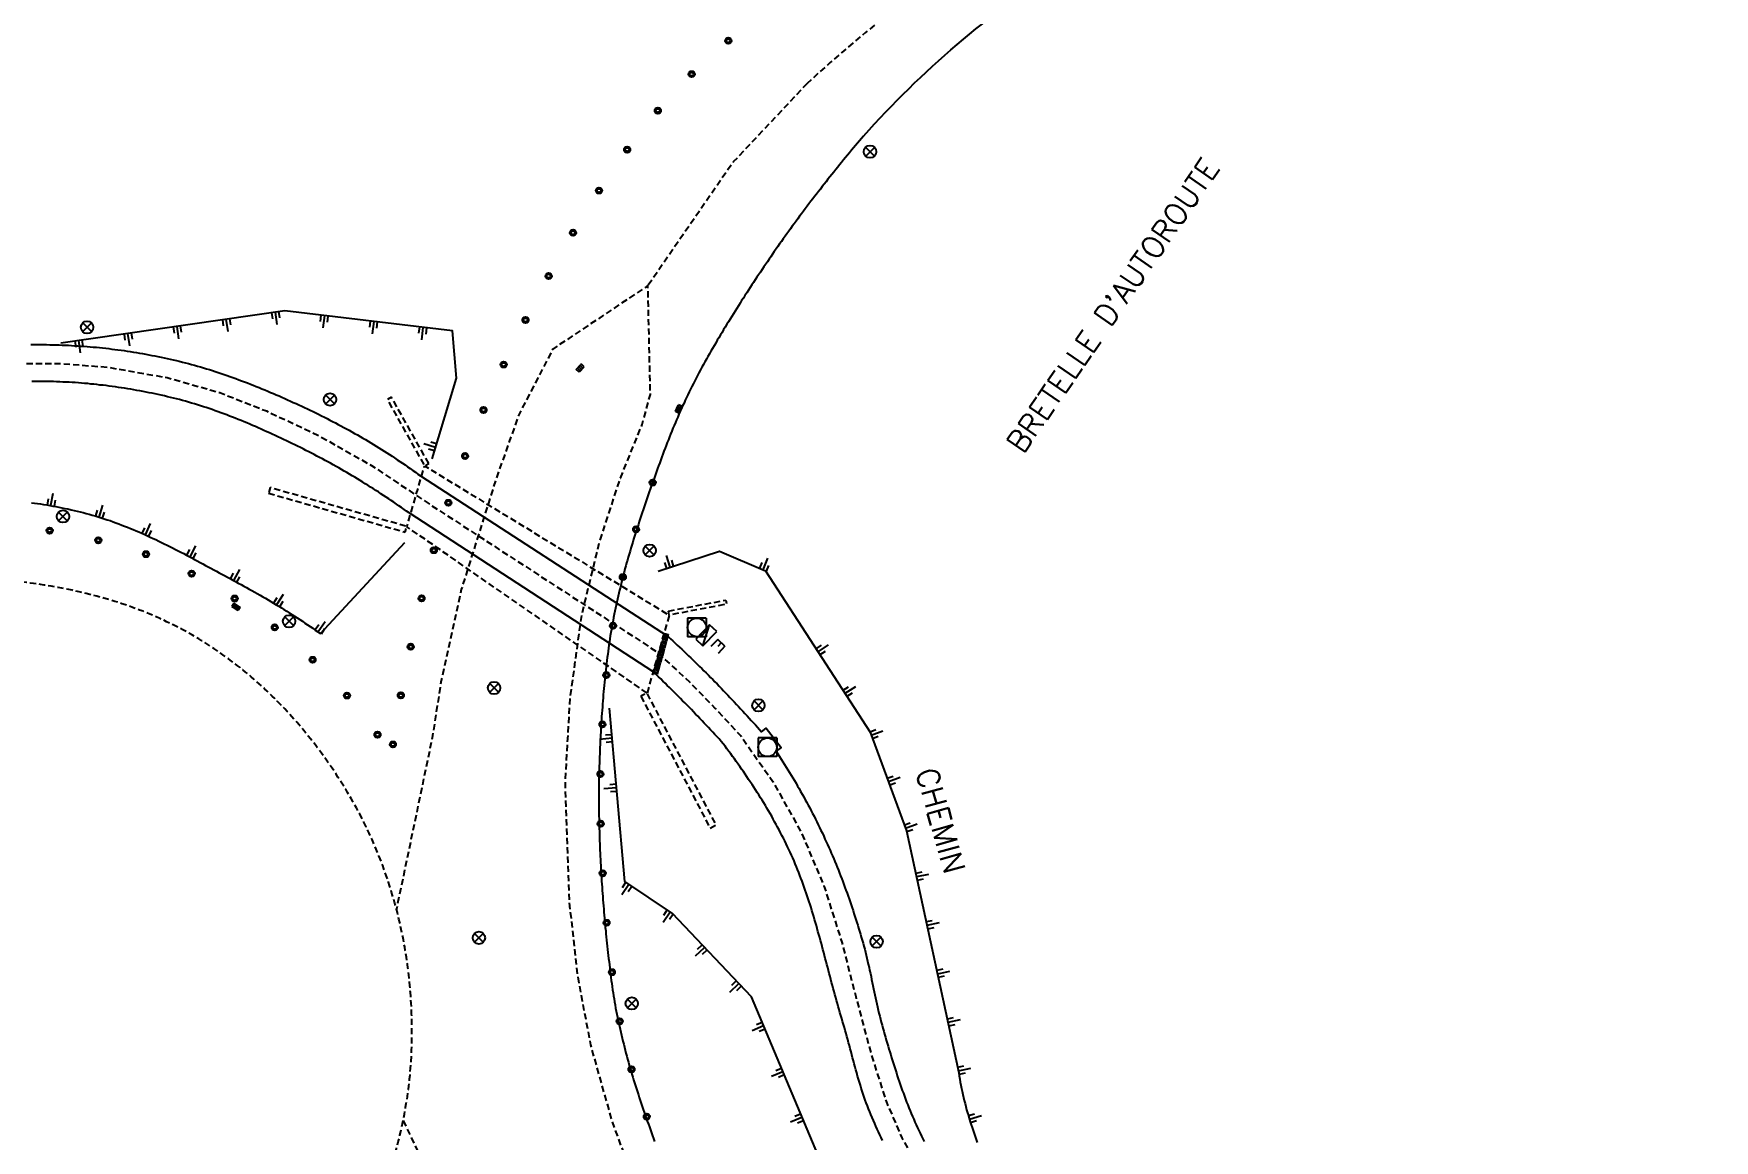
# Model space of a CAD drawing. Header units: millimetres. Extents: x 132999 to 134001, y 131000 to 132000.
# Drawn here: x 133118.4 to 133253.7, y 131651.8 to 131741 of the extents above; entities that cross this region are included whole.
import ezdxf
from ezdxf.enums import TextEntityAlignment as Align

# ---------------------------------------------------------------- set-up
doc = ezdxf.new("R2010")
doc.units = ezdxf.units.MM
doc.linetypes.add('DASHED', pattern=[0.75, 0.5, -0.25])
doc.layers.get('0').update_dxf_attribs({"linetype": 'CONTINUOUS'})
for name, color, linetype in [('W0001', 6, 'DASHED'), ('W0008', 7, 'CONTINUOUS'), ('W0112', 1, 'DASHED'), ('W0122', 7, 'DASHED'), ('W0211', 2, 'CONTINUOUS'), ('W0322', 7, 'CONTINUOUS'), ('W0400', 7, 'CONTINUOUS'), ('W0420', 7, 'CONTINUOUS'), ('W0430', 7, 'CONTINUOUS'), ('W0469', 7, 'CONTINUOUS'), ('W0989', 7, 'CONTINUOUS')]:
    doc.layers.add(name, color=color, linetype=linetype)
doc.styles.get("Standard").update_dxf_attribs({"font": 'romans.shx', "width": 0.85})

# ---------------------------------------------------------------- blocks, each defined once
blk = doc.blocks.new('T420')
for p, q in [((0.75, 0.75), (-0.75, 0.75)), ((-0.75, 0.75), (-0.75, -0.75)), ((0.75, 0.75), (0.75, -0.75)), ((0.75, -0.75), (-0.75, -0.75))]:
    blk.add_line(p, q)
blk.add_ellipse((0, 0), major_axis=(-0.53, 0.53), ratio=1, start_param=3.926991, end_param=10.210176)
blk = doc.blocks.new('t430')
at = {"flags": 128}
for points in [[(-0.4, 2.1), (0.4, 2.1)], [(-0.4, 2.1), (-0.4, 1.3)], [(-0.4, 1.7), (0, 1.7)], [(0.8, 0.8), (-0.8, 0.8)], [(-0.8, 0.8), (-0.8, 0)], [(0.8, 0.8), (-0.8, 0)], [(-0.8, 0), (0.8, 0)], [(-0.4, 1.3), (0.4, 1.3)], [(0.8, 0), (0.8, 0.8)]]:
    blk.add_lwpolyline(points, dxfattribs=at)
blk = doc.blocks.new('T400')
for p, q in [((-0.15, 0.3), (0.15, 0.3)), ((-0.15, -0.25), (-0.15, 0.3)), ((-0.15, 0.15), (0.15, 0.15)), ((-0.15, 0), (0.15, 0)), ((0.15, 0.3), (0.15, -0.25)), ((-0.15, -0.15), (0.15, -0.15)), ((-0.15, -0.25), (-0.15, -0.3)), ((-0.15, -0.3), (0.15, -0.3)), ((0.15, -0.3), (0.15, -0.25))]:
    blk.add_line(p, q)
blk = doc.blocks.new('t322o')
at = {"color": 0, "linetype": 'Continuous'}
for radius in [0.25, 0.15]:
    blk.add_circle((0, 0), radius, dxfattribs=at)
blk = doc.blocks.new('t211o')
at = {"color": 0, "linetype": 'Continuous'}
for p, q in [((-0.29, 0.5), (-0.29, 0)), ((0, 1), (0, 0)), ((0.29, 0.5), (0.29, 0))]:
    blk.add_line(p, q, dxfattribs=at)
blk = doc.blocks.new('T469')
at = {"color": 0, "linetype": 'Continuous', "flags": 128}
for points in [[(-0.35, 0.35), (0.35, -0.35)], [(-0.35, -0.35), (0.35, 0.35)]]:
    blk.add_lwpolyline(points, dxfattribs=at)
at = {"color": 0, "linetype": 'Continuous'}
blk.add_circle((0, 0), 0.5, dxfattribs=at)

msp = doc.modelspace()

# ---------------------------------------------------------------- linework, layer by layer
at = {"layer": 'W0001', "flags": 128}
msp.add_lwpolyline([(133197.67, 131750), (133196.44, 131749.22, 0.042556), (133180.68, 131737, 0.05166)], format="xyb", dxfattribs=at)
for points in [[(133180.68, 131737), (133174.73, 131730.67), (133167.85, 131720.71)], [(133046.07, 131721.2), (133055.28, 131714.81), (133066.12, 131707.31), (133068.83, 131705.91), (133071.81, 131705.03), (133075, 131704.51), (133078.64, 131704.48), (133082.3, 131704.91), (133085.78, 131705.7), (133089.53, 131706.92), (133097.61, 131709.69), (133103.26, 131711.65), (133106.79, 131712.75), (133111.83, 131713.82), (133116.99, 131714.44), (133120.59, 131714.43), (133124.32, 131714.14), (133129.12, 131713.3), (133133.36, 131712.09), (133137.12, 131710.61), (133141.27, 131708.66), (133145.6, 131706.21), (133150.22, 131703.13), (133168.49, 131691.26), (133171.2, 131688.78), (133173.28, 131686.64), (133175.33, 131684.42), (133177.91, 131680.75), (133180.2, 131676.66), (133182.03, 131672.35), (133183.46, 131667.82), (133184.59, 131663.42), (133185.8, 131658.9), (133187.03, 131654.99), (133188.31, 131652.04), (133190.15, 131648.68), (133192.86, 131644.89), (133196.31, 131641.15), (133200.65, 131637.47), (133211.58, 131629.78), (133219.71, 131623.93), (133223.9, 131621.3), (133229.15, 131618.43), (133242.11, 131612.02), (133301.74, 131582.68), (133306.37, 131580.09), (133309.41, 131578.1), (133313.74, 131574.71), (133317.42, 131571.09), (133320.77, 131567.07), (133322.81, 131564.21), (133330.77, 131552.97), (133332.32, 131550.89), (133334.77, 131548.11), (133336.64, 131546.27), (133339.14, 131544.17), (133342.07, 131542.08), (133345.68, 131539.99), (133378.1, 131524.54), (133414.59, 131507.12), (133456.74, 131487.01), (133497.13, 131467.78), (133501.3, 131465.84), (133505.64, 131464.42), (133510.22, 131463.45), (133514.7, 131463.1), (133518.14, 131463.15), (133521.43, 131463.42), (133525.57, 131464.06), (133529.23, 131465.01), (133533.79, 131466.63), (133543.92, 131470.1), (133552.73, 131473.12), (133560.77, 131475.87)], [(133148.14, 131653.43), (133153.16, 131642.93), (133155.49, 131639.01), (133159.43, 131635.15), (133163.3, 131632.09), (133168.92, 131628.18), (133178.91, 131622.77), (133174.15, 131633.94), (133172.21, 131637.52), (133169.22, 131642.79), (133167.15, 131647.49), (133164.98, 131653.37), (133163.25, 131659.54), (133162.2, 131665.12), (133161.53, 131671.09), (133161.2, 131680.68), (133161.59, 131687.48), (133162.54, 131694.24), (133163.96, 131700.07), (133165.63, 131705.2), (133167.39, 131709.51), (133168.05, 131711.94), (133167.85, 131720.71), (133160.19, 131715.59), (133157.45, 131710.3), (133155.61, 131705.11), (133152.82, 131696.22), (133151.2, 131688.9), (133150.48, 131684.28), (133147.6, 131670.48)]]:
    msp.add_lwpolyline(points, dxfattribs=at)
msp.add_lwpolyline([(133089.61, 131689.07), (133089.35, 131688.9), (133089.1, 131688.72), (133088.84, 131688.54), (133088.59, 131688.35), (133088.35, 131688.17), (133088.1, 131687.98), (133087.86, 131687.79), (133087.62, 131687.59), (133087.38, 131687.4), (133087.15, 131687.2), (133086.92, 131687), (133086.69, 131686.8), (133086.46, 131686.59), (133086.24, 131686.38), (133086.02, 131686.17), (133085.8, 131685.96), (133085.58, 131685.75), (133085.37, 131685.53), (133085.16, 131685.31), (133084.95, 131685.09), (133084.75, 131684.87), (133084.55, 131684.64), (133084.35, 131684.41), (133084.15, 131684.18), (133083.96, 131683.95), (133083.77, 131683.71), (133083.58, 131683.48), (133083.39, 131683.24), (133083.21, 131683), (133083.03, 131682.75), (133082.86, 131682.51), (133082.68, 131682.26), (133082.51, 131682.01), (133082.35, 131681.76), (133082.18, 131681.5), (133082.02, 131681.25), (133081.86, 131680.99), (133081.71, 131680.73), (133081.56, 131680.46), (133081.41, 131680.2), (133081.26, 131679.93), (133081.12, 131679.67), (133080.98, 131679.4), (133080.84, 131679.12), (133080.71, 131678.85), (133080.58, 131678.57), (133080.45, 131678.3), (133080.32, 131678.02), (133080.2, 131677.74), (133080.08, 131677.45), (133079.97, 131677.17), (133079.85, 131676.88), (133079.74, 131676.6), (133079.64, 131676.31), (133079.53, 131676.01), (133079.43, 131675.72), (133079.34, 131675.43), (133079.24, 131675.13), (133079.15, 131674.83), (133079.06, 131674.54), (133078.98, 131674.26), (133078.91, 131673.99), (133078.83, 131673.72), (133078.76, 131673.44), (133078.68, 131673.17), (133078.61, 131672.9), (133078.54, 131672.62), (133078.47, 131672.35), (133078.4, 131672.08), (133078.33, 131671.8), (133078.27, 131671.53), (133078.2, 131671.26), (133078.14, 131670.98), (133078.08, 131670.71), (133078.02, 131670.43), (133077.96, 131670.16), (133077.9, 131669.88), (133077.84, 131669.61), (133077.79, 131669.33), (133077.74, 131669.06), (133077.68, 131668.78), (133077.63, 131668.51), (133077.59, 131668.23), (133077.54, 131667.95), (133077.49, 131667.68), (133077.45, 131667.4), (133077.41, 131667.12), (133077.36, 131666.85), (133077.32, 131666.57), (133077.29, 131666.29), (133077.25, 131666.02), (133077.22, 131665.74), (133077.18, 131665.46), (133077.15, 131665.18), (133077.12, 131664.91), (133077.09, 131664.63), (133077.07, 131664.35), (133077.04, 131664.07), (133077.02, 131663.79), (133077, 131663.51), (133076.98, 131663.24), (133076.96, 131662.96), (133076.95, 131662.68), (133076.93, 131662.4), (133076.92, 131662.12), (133076.91, 131661.84), (133076.9, 131661.56), (133076.9, 131661.28), (133076.89, 131661), (133076.89, 131660.72), (133076.89, 131660.44), (133076.89, 131660.16), (133076.9, 131659.88), (133076.9, 131659.6), (133076.91, 131659.32), (133076.92, 131659.04), (133076.93, 131658.76), (133076.95, 131658.48), (133076.97, 131658.19), (133076.98, 131657.91), (133077, 131657.63), (133077.03, 131657.35), (133077.05, 131657.07), (133077.08, 131656.79), (133077.11, 131656.51), (133077.14, 131656.23), (133077.17, 131655.95), (133077.21, 131655.66), (133077.25, 131655.38), (133077.29, 131655.1), (133077.33, 131654.82), (133077.38, 131654.54), (133077.42, 131654.26), (133077.47, 131653.98), (133077.53, 131653.7), (133077.58, 131653.42), (133077.64, 131653.13), (133077.7, 131652.85), (133077.76, 131652.57), (133077.82, 131652.29), (133077.89, 131652.01), (133077.96, 131651.73), (133078.03, 131651.45), (133078.11, 131651.17), (133078.18, 131650.89), (133078.26, 131650.61), (133078.34, 131650.33), (133078.43, 131650.05), (133078.51, 131649.77), (133078.6, 131649.49), (133078.7, 131649.21), (133078.79, 131648.94), (133078.89, 131648.66), (133078.99, 131648.38), (133079.09, 131648.1), (133079.19, 131647.82), (133079.3, 131647.55), (133079.41, 131647.27), (133079.52, 131646.99), (133079.64, 131646.72), (133079.76, 131646.44), (133079.88, 131646.16), (133080, 131645.89), (133080.13, 131645.61), (133080.26, 131645.34), (133080.39, 131645.06), (133080.52, 131644.79), (133080.66, 131644.52), (133080.8, 131644.24), (133080.94, 131643.97), (133081.09, 131643.7), (133081.23, 131643.42), (133081.38, 131643.15), (133081.54, 131642.88), (133081.69, 131642.61), (133081.85, 131642.34), (133082.01, 131642.08), (133082.17, 131641.81), (133082.34, 131641.55), (133082.5, 131641.29), (133082.67, 131641.03), (133082.84, 131640.78), (133083.01, 131640.53), (133083.18, 131640.28), (133083.36, 131640.03), (133083.53, 131639.79), (133083.71, 131639.54), (133083.89, 131639.3), (133084.08, 131639.06), (133084.26, 131638.83), (133084.44, 131638.59), (133084.63, 131638.36), (133084.82, 131638.13), (133085.01, 131637.91), (133085.2, 131637.68), (133085.4, 131637.46), (133085.59, 131637.24), (133085.79, 131637.02), (133085.99, 131636.81), (133086.19, 131636.59), (133086.39, 131636.38), (133086.59, 131636.17), (133086.8, 131635.97), (133087, 131635.76), (133087.21, 131635.56), (133087.42, 131635.36), (133087.63, 131635.16), (133087.84, 131634.96), (133088.05, 131634.77), (133088.27, 131634.58), (133088.49, 131634.39), (133088.7, 131634.2), (133088.92, 131634.02), (133089.14, 131633.84), (133089.36, 131633.65), (133089.58, 131633.48), (133089.81, 131633.3), (133090.03, 131633.12), (133090.26, 131632.95), (133090.49, 131632.78), (133090.71, 131632.61), (133090.94, 131632.45), (133091.17, 131632.28), (133091.4, 131632.12), (133091.64, 131631.96), (133091.87, 131631.8), (133092.11, 131631.64), (133092.34, 131631.49), (133092.58, 131631.34), (133092.82, 131631.19), (133093.06, 131631.04), (133093.29, 131630.89), (133093.54, 131630.74), (133093.78, 131630.6), (133094.02, 131630.46), (133094.26, 131630.32), (133094.51, 131630.18), (133094.75, 131630.05), (133095, 131629.91), (133095.25, 131629.78), (133095.49, 131629.65), (133095.74, 131629.52), (133095.99, 131629.39), (133096.24, 131629.26), (133096.49, 131629.14), (133096.74, 131629.02), (133097, 131628.9), (133097.25, 131628.78), (133097.5, 131628.66), (133097.76, 131628.54), (133098.01, 131628.43), (133098.27, 131628.32), (133098.52, 131628.2), (133098.78, 131628.09), (133099.04, 131627.98), (133099.3, 131627.88), (133099.56, 131627.77), (133099.82, 131627.67), (133100.08, 131627.56), (133100.34, 131627.46), (133100.6, 131627.36), (133100.86, 131627.26), (133101.12, 131627.17), (133101.39, 131627.07), (133101.65, 131626.97), (133101.92, 131626.88), (133102.18, 131626.79), (133102.45, 131626.7), (133102.71, 131626.61), (133102.98, 131626.52), (133103.24, 131626.43), (133103.51, 131626.35), (133103.78, 131626.26), (133104.05, 131626.18), (133104.32, 131626.09), (133104.58, 131626.01), (133104.85, 131625.93), (133105.12, 131625.85), (133105.4, 131625.77), (133105.69, 131625.69), (133105.99, 131625.61), (133106.29, 131625.53), (133106.58, 131625.46), (133106.88, 131625.39), (133107.18, 131625.32), (133107.47, 131625.26), (133107.77, 131625.2), (133108.07, 131625.14), (133108.36, 131625.09), (133108.66, 131625.04), (133108.96, 131624.99), (133109.25, 131624.95), (133109.55, 131624.91), (133109.84, 131624.87), (133110.14, 131624.84), (133110.44, 131624.81), (133110.73, 131624.78), (133111.03, 131624.76), (133111.32, 131624.74), (133111.62, 131624.72), (133111.91, 131624.71), (133112.2, 131624.7), (133112.5, 131624.69), (133112.79, 131624.68), (133113.08, 131624.68), (133113.38, 131624.68), (133113.67, 131624.69), (133113.96, 131624.7), (133114.25, 131624.71), (133114.54, 131624.72), (133114.83, 131624.74), (133115.12, 131624.76), (133115.41, 131624.78), (133115.7, 131624.8), (133115.99, 131624.83), (133116.28, 131624.86), (133116.57, 131624.9), (133116.85, 131624.93), (133117.14, 131624.97), (133117.43, 131625.01), (133117.71, 131625.06), (133118, 131625.11), (133118.28, 131625.16), (133118.57, 131625.21), (133118.85, 131625.26), (133119.13, 131625.32), (133119.42, 131625.38), (133119.7, 131625.44), (133119.98, 131625.51), (133120.26, 131625.58), (133120.54, 131625.65), (133120.82, 131625.72), (133121.1, 131625.79), (133121.38, 131625.87), (133121.66, 131625.95), (133121.93, 131626.03), (133122.21, 131626.11), (133122.49, 131626.2), (133122.76, 131626.29), (133123.04, 131626.38), (133123.31, 131626.47), (133123.59, 131626.57), (133123.86, 131626.66), (133124.13, 131626.76), (133124.4, 131626.86), (133124.67, 131626.97), (133124.94, 131627.07), (133125.21, 131627.18), (133125.47, 131627.28), (133125.74, 131627.39), (133126, 131627.5), (133126.26, 131627.61), (133126.52, 131627.73), (133126.78, 131627.84), (133127.04, 131627.96), (133127.3, 131628.08), (133127.56, 131628.2), (133127.82, 131628.32), (133128.07, 131628.44), (133128.33, 131628.57), (133128.58, 131628.69), (133128.83, 131628.82), (133129.08, 131628.95), (133129.33, 131629.08), (133129.58, 131629.21), (133129.83, 131629.35), (133130.07, 131629.49), (133130.32, 131629.62), (133130.56, 131629.76), (133130.81, 131629.9), (133131.05, 131630.05), (133131.29, 131630.19), (133131.53, 131630.34), (133131.77, 131630.49), (133132, 131630.64), (133132.24, 131630.79), (133132.48, 131630.94), (133132.71, 131631.1), (133132.94, 131631.25), (133133.17, 131631.41), (133133.4, 131631.57), (133133.63, 131631.73), (133133.86, 131631.9), (133134.09, 131632.06), (133134.31, 131632.23), (133134.54, 131632.4), (133134.76, 131632.57), (133134.98, 131632.74), (133135.2, 131632.91), (133135.42, 131633.09), (133135.64, 131633.26), (133135.85, 131633.44), (133136.07, 131633.62), (133136.28, 131633.81), (133136.5, 131633.99), (133136.71, 131634.17), (133136.92, 131634.36), (133137.13, 131634.55), (133137.33, 131634.74), (133137.54, 131634.93), (133137.74, 131635.13), (133137.95, 131635.32), (133138.15, 131635.52), (133138.35, 131635.72), (133138.55, 131635.92), (133138.75, 131636.12), (133138.95, 131636.32), (133139.14, 131636.53), (133139.33, 131636.74), (133139.53, 131636.95), (133139.72, 131637.16), (133139.91, 131637.37), (133140.1, 131637.58), (133140.28, 131637.8), (133140.47, 131638.02), (133140.65, 131638.23), (133140.84, 131638.46), (133141.02, 131638.68), (133141.2, 131638.9), (133141.38, 131639.13), (133141.55, 131639.35), (133141.73, 131639.58), (133141.9, 131639.81), (133142.08, 131640.04), (133142.25, 131640.28), (133142.42, 131640.51), (133142.58, 131640.75), (133142.75, 131640.99), (133142.92, 131641.23), (133143.08, 131641.47), (133143.25, 131641.72), (133143.41, 131641.97), (133143.57, 131642.22), (133143.73, 131642.46), (133143.88, 131642.71), (133144.03, 131642.97), (133144.18, 131643.22), (133144.33, 131643.47), (133144.48, 131643.72), (133144.62, 131643.98), (133144.76, 131644.23), (133144.9, 131644.49), (133145.04, 131644.75), (133145.17, 131645.01), (133145.3, 131645.26), (133145.43, 131645.52), (133145.56, 131645.78), (133145.68, 131646.05), (133145.8, 131646.31), (133145.92, 131646.57), (133146.04, 131646.83), (133146.16, 131647.1), (133146.27, 131647.36), (133146.38, 131647.63), (133146.48, 131647.9), (133146.59, 131648.17), (133146.69, 131648.43), (133146.79, 131648.7), (133146.89, 131648.97), (133146.99, 131649.24), (133147.08, 131649.51), (133147.17, 131649.79), (133147.26, 131650.06), (133147.34, 131650.33), (133147.43, 131650.61), (133147.51, 131650.88), (133147.59, 131651.16), (133147.66, 131651.43), (133147.74, 131651.71), (133147.81, 131651.99), (133147.88, 131652.27), (133147.95, 131652.55), (133148.01, 131652.82), (133148.07, 131653.1), (133148.13, 131653.39), (133148.19, 131653.67), (133148.24, 131653.95), (133148.29, 131654.23), (133148.34, 131654.51), (133148.39, 131654.8), (133148.44, 131655.08), (133148.48, 131655.37), (133148.52, 131655.65), (133148.56, 131655.94), (133148.59, 131656.22), (133148.63, 131656.51), (133148.66, 131656.8), (133148.69, 131657.08), (133148.71, 131657.37), (133148.74, 131657.66), (133148.76, 131657.95), (133148.78, 131658.24), (133148.8, 131658.53), (133148.81, 131658.82), (133148.82, 131659.11), (133148.83, 131659.4), (133148.84, 131659.69), (133148.85, 131659.99), (133148.85, 131660.28), (133148.85, 131660.57), (133148.85, 131660.87), (133148.85, 131661.16), (133148.84, 131661.45), (133148.83, 131661.74), (133148.82, 131662.03), (133148.81, 131662.32), (133148.8, 131662.61), (133148.78, 131662.89), (133148.76, 131663.18), (133148.75, 131663.47), (133148.72, 131663.76), (133148.7, 131664.04), (133148.67, 131664.33), (133148.65, 131664.61), (133148.62, 131664.9), (133148.59, 131665.18), (133148.55, 131665.46), (133148.52, 131665.75), (133148.48, 131666.03), (133148.44, 131666.31), (133148.4, 131666.59), (133148.35, 131666.87), (133148.31, 131667.15), (133148.26, 131667.43), (133148.21, 131667.71), (133148.16, 131667.99), (133148.1, 131668.27), (133148.05, 131668.55), (133147.99, 131668.83), (133147.93, 131669.1), (133147.87, 131669.38), (133147.8, 131669.65), (133147.74, 131669.93), (133147.67, 131670.2), (133147.6, 131670.48), (133147.53, 131670.75), (133147.45, 131671.02), (133147.37, 131671.29), (133147.29, 131671.57), (133147.21, 131671.84), (133147.13, 131672.11), (133147.04, 131672.38), (133146.96, 131672.64), (133146.87, 131672.91), (133146.78, 131673.18), (133146.68, 131673.45), (133146.59, 131673.71), (133146.49, 131673.98), (133146.39, 131674.24), (133146.29, 131674.51), (133146.18, 131674.77), (133146.08, 131675.03), (133145.97, 131675.29), (133145.86, 131675.56), (133145.74, 131675.82), (133145.63, 131676.08), (133145.51, 131676.34), (133145.39, 131676.59), (133145.27, 131676.85), (133145.15, 131677.11), (133145.02, 131677.36), (133144.9, 131677.62), (133144.77, 131677.87), (133144.64, 131678.13), (133144.5, 131678.38), (133144.37, 131678.63), (133144.23, 131678.88), (133144.09, 131679.13), (133143.95, 131679.38), (133143.8, 131679.63), (133143.66, 131679.88), (133143.51, 131680.13), (133143.36, 131680.37), (133143.2, 131680.62), (133143.05, 131680.86), (133142.89, 131681.11), (133142.73, 131681.35), (133142.57, 131681.59), (133142.41, 131681.83), (133142.24, 131682.07), (133142.08, 131682.31), (133141.91, 131682.55), (133141.74, 131682.79), (133141.56, 131683.03), (133141.39, 131683.26), (133141.21, 131683.49), (133141.04, 131683.73), (133140.86, 131683.96), (133140.68, 131684.18), (133140.5, 131684.41), (133140.31, 131684.64), (133140.13, 131684.86), (133139.94, 131685.08), (133139.76, 131685.31), (133139.57, 131685.53), (133139.38, 131685.74), (133139.18, 131685.96), (133138.99, 131686.17), (133138.8, 131686.39), (133138.6, 131686.6), (133138.4, 131686.81), (133138.2, 131687.02), (133138, 131687.22), (133137.79, 131687.43), (133137.59, 131687.63), (133137.38, 131687.83), (133137.18, 131688.03), (133136.97, 131688.23), (133136.75, 131688.43), (133136.54, 131688.62), (133136.33, 131688.81), (133136.11, 131689), (133135.89, 131689.19), (133135.67, 131689.38), (133135.45, 131689.56), (133135.23, 131689.74), (133135, 131689.93), (133134.77, 131690.1), (133134.55, 131690.28), (133134.32, 131690.46), (133134.08, 131690.63), (133133.85, 131690.8), (133133.62, 131690.97), (133133.38, 131691.13), (133133.14, 131691.3), (133132.9, 131691.46), (133132.66, 131691.62), (133132.41, 131691.78), (133132.17, 131691.94), (133131.92, 131692.09), (133131.67, 131692.24), (133131.42, 131692.39), (133131.17, 131692.54), (133130.92, 131692.68), (133130.66, 131692.83), (133130.4, 131692.97), (133130.15, 131693.1), (133129.88, 131693.24), (133129.62, 131693.37), (133129.36, 131693.5), (133129.09, 131693.63), (133128.83, 131693.76), (133128.56, 131693.88), (133128.29, 131694), (133128.01, 131694.12), (133127.74, 131694.24), (133127.46, 131694.35), (133127.19, 131694.47), (133126.91, 131694.57), (133126.63, 131694.68), (133126.35, 131694.78), (133126.06, 131694.89), (133125.78, 131694.99), (133125.49, 131695.08), (133125.2, 131695.18), (133124.91, 131695.27), (133124.62, 131695.36), (133124.33, 131695.44), (133124.03, 131695.53), (133123.75, 131695.6), (133123.47, 131695.68), (133123.18, 131695.75), (133122.9, 131695.83), (133122.62, 131695.9), (133122.33, 131695.96), (133122.05, 131696.03), (133121.77, 131696.09), (133121.49, 131696.16), (133121.2, 131696.22), (133120.92, 131696.27), (133120.64, 131696.33), (133120.35, 131696.38), (133120.07, 131696.44), (133119.79, 131696.49), (133119.5, 131696.53), (133119.22, 131696.58), (133118.94, 131696.62), (133118.66, 131696.67), (133118.37, 131696.71), (133118.09, 131696.74), (133117.81, 131696.78), (133117.52, 131696.81), (133117.24, 131696.85), (133116.96, 131696.88), (133116.68, 131696.9), (133116.39, 131696.93), (133116.11, 131696.95), (133115.83, 131696.98), (133115.55, 131697), (133115.26, 131697.01), (133114.98, 131697.03), (133114.7, 131697.04), (133114.42, 131697.05), (133114.14, 131697.06), (133113.85, 131697.07), (133113.57, 131697.08), (133113.29, 131697.08), (133113.01, 131697.08), (133112.73, 131697.08), (133112.45, 131697.08), (133112.16, 131697.07), (133111.88, 131697.07), (133111.6, 131697.06), (133111.32, 131697.05), (133111.04, 131697.04), (133110.76, 131697.02), (133110.48, 131697), (133110.2, 131696.98), (133109.92, 131696.96), (133109.64, 131696.94), (133109.36, 131696.92), (133109.08, 131696.89), (133108.8, 131696.86), (133108.52, 131696.83), (133108.24, 131696.79), (133107.96, 131696.76), (133107.68, 131696.72), (133107.4, 131696.68), (133107.13, 131696.64), (133106.85, 131696.6), (133106.57, 131696.55), (133106.29, 131696.5), (133106.01, 131696.46), (133105.74, 131696.4), (133105.46, 131696.35), (133105.18, 131696.29), (133104.91, 131696.24), (133104.63, 131696.18), (133104.35, 131696.12), (133104.08, 131696.05), (133103.8, 131695.99), (133103.53, 131695.92), (133103.25, 131695.85), (133102.98, 131695.78), (133102.7, 131695.7), (133102.43, 131695.63), (133102.15, 131695.55), (133101.88, 131695.47), (133101.61, 131695.39), (133101.33, 131695.3), (133101.06, 131695.22), (133100.79, 131695.13), (133100.52, 131695.04), (133100.24, 131694.95), (133099.97, 131694.85), (133099.7, 131694.76), (133099.43, 131694.66), (133099.16, 131694.56), (133098.89, 131694.46), (133098.62, 131694.36), (133098.35, 131694.25), (133098.08, 131694.14), (133097.81, 131694.03), (133097.54, 131693.92), (133097.27, 131693.81), (133097.01, 131693.69), (133096.74, 131693.58), (133096.47, 131693.46), (133095.92, 131693.21), (133089.87, 131689.25)], close=True, dxfattribs=at)
at = {"layer": 'W0008', "flags": 128}
msp.add_lwpolyline([(133185.22, 131732.76, -0.069101), (133201.23, 131746.39), (133206.51, 131750)], format="xyb", dxfattribs=at)
for points in [[(133185.22, 131732.76), (133185.06, 131732.57), (133184.89, 131732.38), (133184.73, 131732.19), (133184.57, 131731.99), (133184.41, 131731.8), (133184.25, 131731.61), (133184.09, 131731.42), (133183.93, 131731.22), (133183.77, 131731.03), (133183.61, 131730.84), (133183.45, 131730.64), (133183.29, 131730.45), (133183.14, 131730.25), (133182.98, 131730.06), (133182.82, 131729.86), (133182.67, 131729.67), (133182.51, 131729.47), (133182.35, 131729.28), (133182.2, 131729.08), (133182.04, 131728.88), (133181.89, 131728.69), (133181.74, 131728.49), (133181.58, 131728.29), (133181.43, 131728.09), (133181.28, 131727.9), (133181.13, 131727.7), (133180.97, 131727.5), (133180.82, 131727.3), (133180.67, 131727.1), (133180.52, 131726.9), (133180.37, 131726.7), (133180.22, 131726.5), (133180.07, 131726.3), (133179.92, 131726.1), (133179.78, 131725.9), (133179.63, 131725.69), (133179.48, 131725.49), (133179.34, 131725.29), (133179.19, 131725.09), (133179.04, 131724.88), (133178.9, 131724.68), (133178.75, 131724.48), (133178.61, 131724.27), (133178.46, 131724.07), (133178.32, 131723.86), (133178.18, 131723.66), (133178.03, 131723.45), (133177.89, 131723.25), (133177.75, 131723.04), (133177.61, 131722.84), (133177.47, 131722.63), (133177.33, 131722.42), (133177.19, 131722.22), (133177.05, 131722.01), (133176.91, 131721.8), (133176.77, 131721.59), (133176.63, 131721.39), (133176.49, 131721.18), (133176.36, 131720.97), (133176.22, 131720.76), (133176.08, 131720.55), (133175.95, 131720.34), (133175.81, 131720.13), (133175.67, 131719.92), (133175.54, 131719.71), (133175.4, 131719.5), (133175.27, 131719.29), (133175.14, 131719.08), (133175, 131718.86), (133174.87, 131718.65), (133174.74, 131718.44), (133174.61, 131718.23), (133174.48, 131718.01), (133174.34, 131717.8), (133174.21, 131717.59), (133174.08, 131717.37), (133173.95, 131717.16), (133173.83, 131716.94), (133173.7, 131716.73), (133173.57, 131716.51), (133173.44, 131716.3), (133173.31, 131716.08), (133173.19, 131715.86), (133173.06, 131715.65), (133172.93, 131715.43), (133172.81, 131715.21), (133172.68, 131715), (133172.56, 131714.78), (133172.44, 131714.56), (133172.32, 131714.35), (133172.2, 131714.13), (133172.08, 131713.91), (133171.96, 131713.69), (133171.85, 131713.47), (133171.73, 131713.25), (133171.62, 131713.03), (133171.51, 131712.81), (133171.4, 131712.59), (133171.29, 131712.37), (133171.18, 131712.15), (133171.07, 131711.92), (133170.97, 131711.7), (133170.86, 131711.48), (133170.76, 131711.25), (133170.65, 131711.03), (133170.55, 131710.8), (133170.45, 131710.58), (133170.35, 131710.35), (133170.25, 131710.12), (133170.16, 131709.9), (133170.06, 131709.67), (133169.96, 131709.44), (133169.87, 131709.21), (133169.77, 131708.98), (133169.68, 131708.75), (133169.59, 131708.52), (133169.5, 131708.29), (133169.41, 131708.06), (133169.32, 131707.83), (133169.23, 131707.6), (133169.14, 131707.37), (133169.06, 131707.14), (133168.97, 131706.9), (133168.89, 131706.67), (133168.8, 131706.44), (133168.71, 131706.2), (133168.63, 131705.96), (133168.54, 131705.73), (133168.46, 131705.49), (133168.38, 131705.26), (133168.29, 131705.02), (133168.21, 131704.78), (133168.12, 131704.55), (133168.04, 131704.31), (133167.96, 131704.08), (133167.88, 131703.84), (133167.79, 131703.6), (133167.71, 131703.37), (133167.63, 131703.13), (133167.55, 131702.89), (133167.47, 131702.65), (133167.39, 131702.42), (133167.31, 131702.18), (133167.23, 131701.94), (133167.15, 131701.71), (133167.08, 131701.47), (133167, 131701.23), (133166.92, 131700.99), (133166.85, 131700.75), (133166.77, 131700.51), (133166.7, 131700.28), (133166.63, 131700.04), (133166.55, 131699.8), (133166.48, 131699.56), (133166.41, 131699.32), (133166.34, 131699.08), (133166.27, 131698.84), (133166.2, 131698.6), (133166.13, 131698.36), (133166.07, 131698.12), (133166, 131697.88), (133165.94, 131697.63), (133165.87, 131697.39), (133165.81, 131697.15), (133165.75, 131696.91), (133165.69, 131696.67), (133165.63, 131696.42), (133165.57, 131696.18), (133165.51, 131695.94), (133165.45, 131695.69), (133165.4, 131695.45), (133165.34, 131695.21), (133165.29, 131694.96), (133165.24, 131694.72), (133165.19, 131694.47), (133165.14, 131694.23), (133165.09, 131693.98), (133165.04, 131693.73), (133165, 131693.49), (133164.95, 131693.24), (133164.91, 131692.99), (133164.87, 131692.75), (133164.82, 131692.5), (133164.79, 131692.25), (133164.75, 131692), (133164.71, 131691.75), (133164.68, 131691.5), (133164.64, 131691.25), (133164.61, 131691), (133164.58, 131690.75), (133164.55, 131690.5), (133164.52, 131690.25), (133164.49, 131690), (133164.46, 131689.75), (133164.43, 131689.5), (133164.41, 131689.25), (133164.38, 131689), (133164.36, 131688.75), (133164.33, 131688.5), (133164.31, 131688.25), (133164.28, 131688), (133164.26, 131687.74), (133164.24, 131687.49), (133164.22, 131687.24), (133164.2, 131686.99), (133164.18, 131686.74), (133164.16, 131686.49), (133164.14, 131686.24), (133164.12, 131685.99), (133164.11, 131685.74), (133164.09, 131685.49), (133164.07, 131685.24), (133164.06, 131684.99), (133164.05, 131684.74), (133164.03, 131684.49), (133164.02, 131684.24), (133164.01, 131683.99), (133164, 131683.74), (133163.98, 131683.49), (133163.97, 131683.24), (133163.97, 131682.99), (133163.96, 131682.74), (133163.95, 131682.49), (133163.94, 131682.24), (133163.93, 131681.99), (133163.93, 131681.73), (133163.92, 131681.48), (133163.92, 131681.23), (133163.91, 131680.98), (133163.91, 131680.73), (133163.91, 131680.48), (133163.91, 131680.23), (133163.9, 131679.98), (133163.9, 131679.73), (133163.9, 131679.48), (133163.9, 131679.23), (133163.9, 131678.98), (133163.91, 131678.73), (133163.91, 131678.48), (133163.91, 131678.23), (133163.91, 131677.98), (133163.92, 131677.73), (133163.92, 131677.48), (133163.93, 131677.23), (133163.93, 131676.98), (133163.94, 131676.73), (133163.95, 131676.48), (133163.96, 131676.23), (133163.96, 131675.98), (133163.97, 131675.73), (133163.98, 131675.48), (133163.99, 131675.23), (133164, 131674.98), (133164.01, 131674.73), (133164.03, 131674.48), (133164.04, 131674.23), (133164.05, 131673.98), (133164.06, 131673.73), (133164.08, 131673.48), (133164.09, 131673.23), (133164.11, 131672.98), (133164.12, 131672.73), (133164.14, 131672.48), (133164.16, 131672.23), (133164.17, 131671.98), (133164.19, 131671.73), (133164.21, 131671.48), (133164.23, 131671.23), (133164.25, 131670.98), (133164.27, 131670.73), (133164.29, 131670.48), (133164.31, 131670.23), (133164.33, 131669.98), (133164.35, 131669.73), (133164.38, 131669.48), (133164.4, 131669.23), (133164.42, 131668.98), (133164.45, 131668.73), (133164.47, 131668.48), (133164.5, 131668.23), (133164.52, 131667.98), (133164.55, 131667.73), (133164.58, 131667.48), (133164.6, 131667.23), (133164.63, 131666.98), (133164.66, 131666.73), (133164.69, 131666.48), (133164.72, 131666.23), (133164.75, 131665.98), (133164.78, 131665.73), (133164.81, 131665.48), (133164.84, 131665.23), (133164.87, 131664.98), (133164.9, 131664.73), (133164.94, 131664.48), (133164.97, 131664.23), (133165.01, 131663.98), (133165.04, 131663.73), (133165.08, 131663.49), (133165.12, 131663.24), (133165.17, 131662.99), (133165.21, 131662.75), (133165.25, 131662.5), (133165.3, 131662.26), (133165.35, 131662.01), (133165.4, 131661.77), (133165.45, 131661.52), (133165.5, 131661.28), (133165.55, 131661.04), (133165.61, 131660.79), (133165.66, 131660.55), (133165.72, 131660.31), (133165.78, 131660.07), (133165.84, 131659.82), (133165.9, 131659.58), (133165.96, 131659.34), (133166.02, 131659.1), (133166.08, 131658.86), (133166.15, 131658.62), (133166.21, 131658.38), (133166.28, 131658.14), (133166.35, 131657.9), (133166.42, 131657.66), (133166.49, 131657.42), (133166.56, 131657.18), (133166.63, 131656.94), (133166.7, 131656.71), (133166.78, 131656.47), (133166.85, 131656.23), (133166.93, 131655.99), (133167, 131655.75), (133167.08, 131655.52), (133167.16, 131655.28), (133167.24, 131655.04), (133167.32, 131654.81), (133167.4, 131654.57), (133167.48, 131654.33), (133167.56, 131654.1), (133167.64, 131653.86), (133167.72, 131653.62), (133167.8, 131653.39), (133167.89, 131653.15), (133167.97, 131652.92), (133168.06, 131652.68), (133168.14, 131652.45), (133168.22, 131652.21), (133168.31, 131651.98), (133168.39, 131651.74)], [(133118.16, 131715.96), (133118.41, 131715.96), (133118.67, 131715.96), (133118.92, 131715.96), (133119.17, 131715.96), (133119.42, 131715.96), (133119.67, 131715.95), (133119.92, 131715.95), (133120.17, 131715.94), (133120.43, 131715.93), (133120.68, 131715.92), (133120.93, 131715.91), (133121.18, 131715.9), (133121.43, 131715.89), (133121.68, 131715.87), (133121.93, 131715.86), (133122.18, 131715.84), (133122.43, 131715.82), (133122.68, 131715.8), (133122.93, 131715.78), (133123.18, 131715.76), (133123.43, 131715.74), (133123.68, 131715.71), (133123.93, 131715.69), (133124.18, 131715.66), (133124.42, 131715.63), (133124.67, 131715.6), (133124.92, 131715.57), (133125.17, 131715.54), (133125.42, 131715.5), (133125.67, 131715.47), (133125.92, 131715.43), (133126.16, 131715.39), (133126.41, 131715.35), (133126.66, 131715.31), (133126.91, 131715.27), (133127.15, 131715.23), (133127.4, 131715.18), (133127.65, 131715.14), (133127.89, 131715.09), (133128.14, 131715.04), (133128.39, 131714.99), (133128.64, 131714.94), (133128.88, 131714.89), (133129.13, 131714.84), (133129.37, 131714.78), (133129.62, 131714.73), (133129.87, 131714.67), (133130.11, 131714.61), (133130.36, 131714.55), (133130.6, 131714.49), (133130.84, 131714.42), (133131.09, 131714.36), (133131.33, 131714.29), (133131.57, 131714.22), (133131.81, 131714.16), (133132.05, 131714.08), (133132.29, 131714.01), (133132.53, 131713.94), (133132.77, 131713.86), (133133.01, 131713.79), (133133.25, 131713.71), (133133.48, 131713.63), (133133.72, 131713.55), (133133.96, 131713.47), (133134.19, 131713.39), (133134.43, 131713.3), (133134.66, 131713.22), (133134.9, 131713.13), (133135.13, 131713.04), (133135.37, 131712.96), (133135.6, 131712.87), (133135.83, 131712.78), (133136.07, 131712.68), (133136.3, 131712.59), (133136.53, 131712.5), (133136.76, 131712.4), (133136.99, 131712.31), (133137.23, 131712.21), (133137.46, 131712.11), (133137.69, 131712.02), (133137.92, 131711.92), (133138.15, 131711.82), (133138.37, 131711.71), (133138.6, 131711.61), (133138.83, 131711.51), (133139.06, 131711.41), (133139.29, 131711.3), (133139.52, 131711.2), (133139.74, 131711.09), (133139.97, 131710.99), (133140.2, 131710.88), (133140.43, 131710.77), (133140.65, 131710.67), (133140.88, 131710.56), (133141.1, 131710.45), (133141.33, 131710.34), (133141.56, 131710.22), (133141.79, 131710.11), (133142.01, 131710), (133142.24, 131709.88), (133142.46, 131709.77), (133142.68, 131709.65), (133142.91, 131709.53), (133143.13, 131709.41), (133143.35, 131709.29), (133143.57, 131709.17), (133143.79, 131709.05), (133144.01, 131708.93), (133144.23, 131708.8), (133144.45, 131708.68), (133144.67, 131708.55), (133144.89, 131708.43), (133145.11, 131708.3), (133145.32, 131708.17), (133145.54, 131708.04), (133145.75, 131707.91), (133145.97, 131707.78), (133146.18, 131707.64), (133146.4, 131707.51), (133146.61, 131707.37), (133146.82, 131707.24), (133147.03, 131707.1), (133147.24, 131706.96), (133147.45, 131706.82), (133147.66, 131706.68), (133147.87, 131706.54), (133148.08, 131706.4), (133148.29, 131706.26), (133148.5, 131706.11), (133148.7, 131705.97), (133148.91, 131705.82), (133149.12, 131705.67), (133149.32, 131705.52), (133149.53, 131705.38), (133169.48, 131692.43), (133169.66, 131692.26), (133169.85, 131692.09), (133170.03, 131691.92), (133170.21, 131691.75), (133170.39, 131691.58), (133170.57, 131691.41), (133170.76, 131691.24), (133170.94, 131691.07), (133171.12, 131690.89), (133171.3, 131690.72), (133171.48, 131690.55), (133171.65, 131690.37), (133171.83, 131690.2), (133172.01, 131690.02), (133172.19, 131689.85), (133172.36, 131689.67), (133172.54, 131689.5), (133172.72, 131689.32), (133172.89, 131689.14), (133173.07, 131688.96), (133173.24, 131688.79), (133173.42, 131688.61), (133173.59, 131688.43), (133173.77, 131688.25), (133173.94, 131688.07), (133174.12, 131687.88), (133174.29, 131687.7), (133174.46, 131687.52), (133174.64, 131687.34), (133174.81, 131687.16), (133174.98, 131686.97), (133175.15, 131686.79), (133175.32, 131686.61), (133175.5, 131686.42), (133175.67, 131686.24), (133175.84, 131686.05), (133176.01, 131685.87), (133176.17, 131685.68), (133176.34, 131685.5), (133176.51, 131685.31), (133176.68, 131685.12), (133176.85, 131684.94), (133177.01, 131684.75), (133177.37, 131685.05), (133178.58, 131683.48), (133178.17, 131683.2), (133178.31, 131682.99), (133178.45, 131682.77), (133178.59, 131682.56), (133178.72, 131682.35), (133178.86, 131682.13), (133178.99, 131681.92), (133179.13, 131681.7), (133179.26, 131681.48), (133179.39, 131681.27), (133179.52, 131681.05), (133179.65, 131680.83), (133179.78, 131680.61), (133179.9, 131680.39), (133180.03, 131680.18), (133180.15, 131679.96), (133180.28, 131679.73), (133180.4, 131679.51), (133180.52, 131679.29), (133180.64, 131679.07), (133180.76, 131678.85), (133180.88, 131678.62), (133181, 131678.4), (133181.11, 131678.17), (133181.23, 131677.95), (133181.34, 131677.72), (133181.46, 131677.5), (133181.57, 131677.27), (133181.68, 131677.04), (133181.79, 131676.81), (133181.9, 131676.58), (133182.01, 131676.35), (133182.11, 131676.12), (133182.22, 131675.89), (133182.32, 131675.67), (133182.43, 131675.44), (133182.53, 131675.21), (133182.62, 131674.99), (133182.72, 131674.76), (133182.82, 131674.53), (133182.91, 131674.3), (133183.01, 131674.07), (133183.1, 131673.84), (133183.19, 131673.61), (133183.28, 131673.38), (133183.37, 131673.15), (133183.46, 131672.92), (133183.55, 131672.69), (133183.63, 131672.45), (133183.72, 131672.22), (133183.8, 131671.99), (133183.89, 131671.75), (133183.97, 131671.52), (133184.05, 131671.29), (133184.13, 131671.05), (133184.21, 131670.82), (133184.29, 131670.58), (133184.37, 131670.35), (133184.44, 131670.11), (133184.52, 131669.88), (133184.6, 131669.64), (133184.67, 131669.4), (133184.75, 131669.17), (133184.82, 131668.93), (133184.89, 131668.69), (133184.97, 131668.46), (133185.04, 131668.22), (133185.11, 131667.98), (133185.18, 131667.73), (133185.24, 131667.49), (133185.31, 131667.25), (133185.37, 131667.01), (133185.43, 131666.76), (133185.49, 131666.52), (133185.55, 131666.27), (133185.6, 131666.03), (133185.66, 131665.78), (133185.71, 131665.54), (133185.77, 131665.29), (133185.82, 131665.04), (133185.87, 131664.8), (133185.92, 131664.55), (133185.97, 131664.31), (133186.03, 131664.06), (133186.08, 131663.81), (133186.13, 131663.57), (133186.18, 131663.32), (133186.24, 131663.08), (133186.29, 131662.83), (133186.34, 131662.59), (133186.4, 131662.34), (133186.46, 131662.1), (133186.52, 131661.85), (133186.58, 131661.61), (133186.64, 131661.36), (133186.71, 131661.12), (133186.77, 131660.88), (133186.84, 131660.64), (133186.91, 131660.4), (133186.98, 131660.16), (133187.05, 131659.91), (133187.12, 131659.67), (133187.19, 131659.43), (133187.26, 131659.19), (133187.34, 131658.96), (133187.41, 131658.72), (133187.48, 131658.48), (133187.55, 131658.24), (133187.63, 131658), (133187.7, 131657.76), (133187.78, 131657.52), (133187.86, 131657.28), (133187.93, 131657.05), (133188.01, 131656.81), (133188.09, 131656.57), (133188.17, 131656.34), (133188.26, 131656.1), (133188.34, 131655.86), (133188.43, 131655.63), (133188.51, 131655.39), (133188.6, 131655.16), (133188.69, 131654.93), (133188.78, 131654.69), (133188.87, 131654.46), (133188.97, 131654.23), (133189.06, 131654), (133189.16, 131653.77), (133189.26, 131653.54), (133189.36, 131653.31), (133189.47, 131653.08), (133189.57, 131652.86), (133189.68, 131652.63), (133189.78, 131652.41), (133189.89, 131652.19), (133190, 131651.96), (133190.11, 131651.74)], [(133186.75, 131651.83), (133186.64, 131652.06), (133186.54, 131652.29), (133186.43, 131652.52), (133186.32, 131652.75), (133186.22, 131652.98), (133186.12, 131653.21), (133186.01, 131653.44), (133185.91, 131653.67), (133185.81, 131653.91), (133185.72, 131654.14), (133185.62, 131654.38), (133185.53, 131654.62), (133185.44, 131654.85), (133185.36, 131655.09), (133185.27, 131655.33), (133185.19, 131655.57), (133185.11, 131655.81), (133185.04, 131656.05), (133184.96, 131656.29), (133184.89, 131656.54), (133184.82, 131656.78), (133184.74, 131657.02), (133184.68, 131657.27), (133184.61, 131657.51), (133184.54, 131657.75), (133184.47, 131658), (133184.41, 131658.24), (133184.34, 131658.49), (133184.28, 131658.73), (133184.21, 131658.98), (133184.15, 131659.22), (133184.08, 131659.47), (133184.02, 131659.71), (133183.95, 131659.96), (133183.88, 131660.2), (133183.82, 131660.44), (133183.75, 131660.69), (133183.68, 131660.93), (133183.6, 131661.17), (133183.53, 131661.42), (133183.46, 131661.66), (133183.39, 131661.9), (133183.32, 131662.14), (133183.25, 131662.38), (133183.18, 131662.62), (133183.11, 131662.86), (133183.04, 131663.1), (133182.98, 131663.34), (133182.91, 131663.58), (133182.84, 131663.82), (133182.78, 131664.07), (133182.71, 131664.31), (133182.65, 131664.55), (133182.58, 131664.79), (133182.52, 131665.03), (133182.46, 131665.28), (133182.39, 131665.52), (133182.33, 131665.76), (133182.27, 131666), (133182.2, 131666.25), (133182.14, 131666.49), (133182.08, 131666.73), (133182.01, 131666.97), (133181.95, 131667.21), (133181.88, 131667.46), (133181.82, 131667.7), (133181.75, 131667.94), (133181.69, 131668.18), (133181.62, 131668.42), (133181.55, 131668.67), (133181.49, 131668.91), (133181.42, 131669.15), (133181.35, 131669.39), (133181.28, 131669.63), (133181.21, 131669.87), (133181.14, 131670.11), (133181.06, 131670.35), (133180.99, 131670.59), (133180.92, 131670.83), (133180.84, 131671.06), (133180.76, 131671.3), (133180.68, 131671.54), (133180.6, 131671.78), (133180.52, 131672.01), (133180.44, 131672.25), (133180.36, 131672.49), (133180.27, 131672.72), (133180.18, 131672.96), (133180.09, 131673.19), (133180, 131673.43), (133179.91, 131673.66), (133179.82, 131673.89), (133179.72, 131674.12), (133179.62, 131674.36), (133179.52, 131674.59), (133179.42, 131674.82), (133179.31, 131675.05), (133179.21, 131675.28), (133179.1, 131675.5), (133178.99, 131675.73), (133178.88, 131675.96), (133178.77, 131676.18), (133178.65, 131676.41), (133178.54, 131676.63), (133178.42, 131676.85), (133178.3, 131677.07), (133178.18, 131677.29), (133178.06, 131677.51), (133177.94, 131677.73), (133177.82, 131677.95), (133177.69, 131678.17), (133177.57, 131678.38), (133177.44, 131678.6), (133177.31, 131678.81), (133177.18, 131679.03), (133177.05, 131679.24), (133176.92, 131679.45), (133176.78, 131679.67), (133176.65, 131679.88), (133176.51, 131680.09), (133176.38, 131680.3), (133176.24, 131680.51), (133176.1, 131680.72), (133175.96, 131680.92), (133175.82, 131681.13), (133175.68, 131681.34), (133175.54, 131681.55), (133175.4, 131681.75), (133175.25, 131681.96), (133175.11, 131682.16), (133174.96, 131682.37), (133174.82, 131682.57), (133174.67, 131682.78), (133174.52, 131682.98), (133174.37, 131683.18), (133174.22, 131683.38), (133174.07, 131683.59), (133173.92, 131683.79), (133173.76, 131683.98), (133173.59, 131684.18), (133173.42, 131684.36), (133173.25, 131684.55), (133173.07, 131684.73), (133172.9, 131684.92), (133172.73, 131685.1), (133172.55, 131685.28), (133172.38, 131685.46), (133172.21, 131685.65), (133172.04, 131685.83), (133171.87, 131686.01), (133171.69, 131686.19), (133171.52, 131686.37), (133171.35, 131686.55), (133171.17, 131686.73), (133171, 131686.91), (133170.82, 131687.09), (133170.65, 131687.26), (133170.47, 131687.44), (133170.3, 131687.62), (133170.12, 131687.8), (133169.94, 131687.97), (133169.77, 131688.15), (133169.59, 131688.33), (133169.41, 131688.5), (133169.23, 131688.68), (133169.06, 131688.85), (133168.88, 131689.03), (133168.7, 131689.2), (133168.52, 131689.38), (133168.34, 131689.55), (133148.62, 131702.39), (133148.41, 131702.53), (133148.21, 131702.68), (133148, 131702.82), (133147.8, 131702.96), (133147.59, 131703.11), (133147.39, 131703.25), (133147.18, 131703.39), (133146.98, 131703.53), (133146.77, 131703.67), (133146.56, 131703.81), (133146.35, 131703.94), (133146.14, 131704.08), (133145.93, 131704.21), (133145.72, 131704.35), (133145.51, 131704.48), (133145.3, 131704.62), (133145.09, 131704.75), (133144.88, 131704.88), (133144.67, 131705.01), (133144.45, 131705.14), (133144.24, 131705.27), (133144.02, 131705.39), (133143.81, 131705.52), (133143.59, 131705.65), (133143.38, 131705.77), (133143.16, 131705.9), (133142.95, 131706.02), (133142.73, 131706.14), (133142.51, 131706.26), (133142.29, 131706.39), (133142.07, 131706.51), (133141.85, 131706.62), (133141.63, 131706.74), (133141.41, 131706.86), (133141.19, 131706.98), (133140.97, 131707.09), (133140.75, 131707.21), (133140.53, 131707.32), (133140.3, 131707.43), (133140.08, 131707.55), (133139.86, 131707.66), (133139.63, 131707.77), (133139.41, 131707.88), (133139.18, 131707.99), (133138.96, 131708.09), (133138.73, 131708.2), (133138.51, 131708.31), (133138.28, 131708.42), (133138.05, 131708.52), (133137.83, 131708.63), (133137.6, 131708.73), (133137.37, 131708.84), (133137.15, 131708.94), (133136.92, 131709.04), (133136.69, 131709.15), (133136.46, 131709.25), (133136.24, 131709.35), (133136.01, 131709.45), (133135.78, 131709.54), (133135.55, 131709.64), (133135.32, 131709.74), (133135.09, 131709.83), (133134.86, 131709.93), (133134.62, 131710.02), (133134.39, 131710.11), (133134.16, 131710.2), (133133.93, 131710.29), (133133.69, 131710.38), (133133.46, 131710.46), (133133.23, 131710.55), (133132.99, 131710.63), (133132.76, 131710.72), (133132.52, 131710.8), (133132.28, 131710.88), (133132.05, 131710.95), (133131.81, 131711.03), (133131.57, 131711.11), (133131.33, 131711.18), (133131.09, 131711.25), (133130.85, 131711.32), (133130.61, 131711.39), (133130.37, 131711.45), (133130.13, 131711.52), (133129.88, 131711.58), (133129.64, 131711.64), (133129.4, 131711.7), (133129.15, 131711.76), (133128.91, 131711.82), (133128.66, 131711.87), (133128.41, 131711.93), (133128.17, 131711.98), (133127.92, 131712.03), (133127.68, 131712.08), (133127.43, 131712.13), (133127.19, 131712.18), (133126.94, 131712.22), (133126.69, 131712.27), (133126.45, 131712.31), (133126.2, 131712.36), (133125.95, 131712.4), (133125.7, 131712.44), (133125.46, 131712.47), (133125.21, 131712.51), (133124.96, 131712.55), (133124.71, 131712.58), (133124.47, 131712.61), (133124.22, 131712.65), (133123.97, 131712.68), (133123.72, 131712.7), (133123.47, 131712.73), (133123.22, 131712.76), (133122.98, 131712.78), (133122.73, 131712.81), (133122.48, 131712.83), (133122.23, 131712.85), (133121.98, 131712.87), (133121.73, 131712.89), (133121.48, 131712.9), (133121.23, 131712.92), (133120.98, 131712.93), (133120.73, 131712.94), (133120.48, 131712.95), (133120.23, 131712.96), (133119.98, 131712.97), (133119.73, 131712.98), (133119.48, 131712.99), (133119.22, 131712.99), (133118.97, 131712.99), (133118.72, 131712.99), (133118.47, 131712.99), (133118.22, 131712.99)]]:
    msp.add_lwpolyline(points, dxfattribs=at)
at = {"layer": 'W0112', "flags": 128}
for points in [[(133150.2, 131706.38), (133147.2, 131711.71), (133146.86, 131711.52), (133149.86, 131706.19)], [(133137.3, 131703.98), (133148.3, 131700.85), (133148.43, 131701.3), (133137.42, 131704.43)], [(133169.5, 131694.49), (133174.14, 131695.37), (133174.2, 131695.04), (133169.56, 131694.16)], [(133167.29, 131687.62), (133172.86, 131676.99), (133173.35, 131677.25), (133167.78, 131687.88)]]:
    msp.add_lwpolyline(points, close=True, dxfattribs=at)
at = {"layer": 'W0122', "flags": 128}
msp.add_lwpolyline([(133167.78, 131687.88), (133148.44, 131701.28), (133149.86, 131706.19), (133169.56, 131694.16)], close=True, dxfattribs=at)
at = {"layer": 'W0211', "flags": 128}
for points in [[(133150.47, 131706.74), (133152.43, 131713.26), (133152.12, 131717.06), (133138.61, 131718.68), (133120.57, 131716.07)], [(133118.2, 131703.22), (133118.44, 131703.19), (133118.69, 131703.15), (133118.94, 131703.12), (133119.18, 131703.08), (133119.43, 131703.04), (133119.67, 131703), (133119.92, 131702.95), (133120.16, 131702.91), (133120.41, 131702.86), (133120.65, 131702.81), (133120.9, 131702.76), (133121.14, 131702.71), (133121.39, 131702.65), (133121.63, 131702.6), (133121.87, 131702.54), (133122.12, 131702.48), (133122.36, 131702.42), (133122.6, 131702.35), (133122.85, 131702.29), (133123.09, 131702.22), (133123.33, 131702.15), (133123.57, 131702.08), (133123.81, 131702), (133124.05, 131701.93), (133124.29, 131701.85), (133124.53, 131701.77), (133124.77, 131701.68), (133125, 131701.6), (133125.24, 131701.51), (133125.47, 131701.42), (133125.7, 131701.33), (133125.94, 131701.24), (133126.17, 131701.15), (133126.4, 131701.05), (133126.63, 131700.95), (133126.86, 131700.86), (133127.09, 131700.76), (133127.32, 131700.66), (133127.54, 131700.55), (133127.77, 131700.45), (133128, 131700.34), (133128.22, 131700.24), (133128.45, 131700.13), (133128.67, 131700.02), (133128.9, 131699.91), (133129.12, 131699.8), (133129.34, 131699.69), (133129.57, 131699.58), (133129.79, 131699.46), (133130.01, 131699.35), (133130.23, 131699.23), (133130.46, 131699.12), (133130.68, 131699), (133130.9, 131698.88), (133131.12, 131698.77), (133131.34, 131698.65), (133131.56, 131698.53), (133131.78, 131698.41), (133132, 131698.29), (133132.22, 131698.17), (133132.44, 131698.05), (133132.66, 131697.94), (133132.88, 131697.82), (133133.1, 131697.7), (133133.32, 131697.58), (133133.54, 131697.46), (133133.76, 131697.34), (133133.98, 131697.22), (133134.2, 131697.1), (133134.42, 131696.98), (133134.64, 131696.86), (133134.86, 131696.74), (133135.08, 131696.62), (133135.3, 131696.5), (133135.52, 131696.38), (133135.74, 131696.26), (133135.96, 131696.14), (133136.18, 131696.02), (133136.39, 131695.89), (133136.61, 131695.77), (133136.83, 131695.64), (133137.04, 131695.52), (133137.26, 131695.39), (133137.48, 131695.26), (133137.69, 131695.13), (133137.9, 131695), (133138.12, 131694.87), (133138.33, 131694.74), (133138.54, 131694.61), (133138.76, 131694.48), (133138.97, 131694.34), (133139.18, 131694.21), (133139.39, 131694.07), (133139.6, 131693.94), (133139.81, 131693.8), (133140.02, 131693.66), (133140.23, 131693.52), (133140.44, 131693.38), (133140.64, 131693.24), (133140.85, 131693.1), (133141.06, 131692.96), (133141.26, 131692.82), (133141.47, 131692.67), (133148.28, 131700)], [(133168.67, 131697.7), (133173.61, 131699.32), (133177.31, 131697.72), (133185.75, 131684.72), (133188.68, 131676.79), (133192.88, 131657.29), (133192.92, 131657.03), (133192.97, 131656.78), (133193.01, 131656.53), (133193.06, 131656.28), (133193.11, 131656.03), (133193.16, 131655.79), (133193.22, 131655.54), (133193.28, 131655.29), (133193.33, 131655.05), (133193.4, 131654.8), (133193.46, 131654.56), (133193.52, 131654.31), (133193.59, 131654.07), (133193.66, 131653.83), (133193.73, 131653.59), (133193.81, 131653.34), (133193.88, 131653.1), (133193.96, 131652.87), (133194.04, 131652.63), (133194.12, 131652.39), (133194.21, 131652.15), (133194.3, 131651.92), (133194.38, 131651.68)], [(133192.91, 131618.58), (133192.91, 131618.58), (133192.91, 131618.58), (133187.45, 131627.04), (133187.69, 131629.86), (133193.15, 131635.39), (133186.92, 131641.43), (133182.95, 131647.31), (133176.2, 131663.4), (133169.84, 131670.11), (133165.99, 131672.69), (133164.75, 131686.65), (133164.75, 131686.65)]]:
    msp.add_lwpolyline(points, dxfattribs=at)

# ---------------------------------------------------------------- block references
at = {"layer": 'W0211'}
for p, rotation in [((133137.85, 131718.57), 188.2255428698848), ((133129.93, 131717.42), 188.2255428698848), ((133133.89, 131718), 188.2255428698848), ((133141.82, 131718.29), 173.1552043131599), ((133145.79, 131717.82), 173.1552043131599), ((133149.76, 131717.34), 173.1552043131599), ((133122.01, 131716.28), 188.2255428698848), ((133125.97, 131716.85), 188.2255428698848), ((133150.75, 131707.7), 73.22644953547841), ((133119.74, 131702.98), 349.8693502836124), ((133123.63, 131702.06), 342.7545829158101), ((133127.36, 131700.63), 335.7160990938917), ((133130.95, 131698.86), 332.0086893055897), ((133169.62, 131698.01), 18.18666302517152), ((133177.1, 131697.82), 336.6684584026777), ((133134.47, 131696.95), 331.6705289215243), ((133137.94, 131694.98), 328.6224908119138), ((133141.29, 131692.8), 325.1038943134387), ((133181.54, 131691.21), 302.9753705864172), ((133183.72, 131687.85), 302.9753705864172), ((133164.96, 131684.26), 95.08781853038224), ((133185.84, 131684.47), 290.2440793543975), ((133165.31, 131680.27), 95.08781853038224), ((133187.23, 131680.72), 290.2440793543975), ((133188.61, 131676.96), 290.2440793543975), ((133166.31, 131672.47), 146.2044762490729), ((133189.48, 131673.06), 282.1627097125773), ((133169.64, 131670.25), 146.2044762490729), ((133190.32, 131669.15), 282.1627097125773), ((133172.42, 131667.39), 133.4329359791304), ((133191.17, 131665.24), 282.1627097125773), ((133175.17, 131664.48), 133.4329359791304), ((133192.01, 131661.33), 282.1627097125773), ((133177.17, 131661.09), 112.7749098625258), ((133178.72, 131657.4), 112.7749098625258), ((133192.85, 131657.42), 282.1627097125773), ((133180.26, 131653.71), 112.7749098625258), ((133193.75, 131653.53), 287.065514334475)]:
    msp.add_blockref('t211o', p, dxfattribs=dict(at, rotation=rotation))
at = {"layer": 'W0322'}
for p, rotation in [((133174.32, 131740.44), 219.8547207766882), ((133171.37, 131737.75), 224.9669540670786), ((133168.65, 131734.81), 229.7733704442517), ((133166.18, 131731.67), 233.8637373458796), ((133163.91, 131728.37), 237.0807573514611), ((133161.82, 131724.97), 239.6445436549352), ((133159.85, 131721.48), 241.5440039528059), ((133157.99, 131717.94), 242.7794565165086), ((133156.23, 131714.35), 245.0472678733126), ((133154.61, 131710.69), 247.2520039074285), ((133153.13, 131706.98), 249.3407669747244), ((133168.23, 131704.84), 68.42337723275277), ((133151.78, 131703.21), 251.3084307080495), ((133119.66, 131700.97), 171.4054202826324), ((133166.9, 131701.07), 72.4539894575106), ((133123.58, 131700.19), 166.4545656156627), ((133150.61, 131699.39), 254.4967479555264), ((133127.42, 131699.07), 160.7476090469045), ((133131.1, 131697.5), 153.2462788651832), ((133165.83, 131697.22), 76.50599397509599), ((133134.56, 131695.5), 146.9205200620327), ((133149.62, 131695.51), 256.7281558109567), ((133137.8, 131693.17), 141.9277176331204), ((133165.04, 131693.3), 80.53911122288918), ((133148.75, 131691.61), 257.806860219075), ((133140.84, 131690.56), 136.567841120087), ((133164.51, 131689.33), 83.94901367699032), ((133143.61, 131687.68), 130.7947172380471), ((133147.95, 131687.69), 259.5615525280386), ((133146.07, 131684.53), 125.0398275662064), ((133164.19, 131685.35), 86.5835867466551), ((133147.31, 131683.74), 261.870171290138), ((133164.03, 131681.35), 89.04995748992155), ((133164.05, 131677.35), 91.33659407566348), ((133164.21, 131673.36), 93.43575465621608), ((133164.52, 131669.37), 95.34294727898516), ((133164.95, 131665.39), 97.0563092158165), ((133165.57, 131661.44), 101.4363296886283), ((133166.53, 131657.56), 106.0464599977186), ((133167.76, 131653.75), 109.399736440447)]:
    msp.add_blockref('t322o', p, dxfattribs=dict(at, rotation=rotation))
at = {"layer": 'W0400'}
for p, rotation in [((133162.4, 131714.06), 136.9220404025803), ((133170.32, 131710.77), 155.9407284027841), ((133134.68, 131694.81), 236.3285581837111), ((133169.26, 131692.34), 344.3820430060377), ((133168.94, 131691.18), 344.3820430060377), ((133169.1, 131691.76), 344.3820430060377), ((133168.52, 131689.7), 164.3820430060376), ((133168.62, 131690.03), 344.3820430060377), ((133168.78, 131690.6), 344.3820430060377)]:
    msp.add_blockref('T400', p, dxfattribs=dict(at, rotation=rotation))
at = {"layer": 'W0420'}
for p in [(133171.8, 131693.17), (133177.48, 131683.51)]:
    msp.add_blockref('T420', p, dxfattribs=at)
at = {"layer": 'W0430', "rotation": 226.1986113874846}
msp.add_blockref('t430', (133172.26, 131692.81), dxfattribs=at)
at = {"layer": 'W0469'}
for p in [(133185.74, 131731.5), (133122.68, 131717.35), (133142.25, 131711.53), (133120.74, 131702.11), (133167.99, 131699.36), (133138.95, 131693.66), (133155.46, 131688.29), (133176.75, 131686.89), (133154.24, 131668.16), (133186.27, 131667.85), (133166.55, 131662.87)]:
    msp.add_blockref('T469', p, dxfattribs=at)

# ---------------------------------------------------------------- texts
at = {"layer": 'W0989'}
for s, rotation, p in [("BRETELLE D'AUTOROUTE", 55.4576, (133205.3, 131719.12)), ('CHEMIN', 285.6557, (133191.43, 131677.6))]:
    msp.add_text(s, height=1.75, rotation=rotation, dxfattribs=at).set_placement(p, align=Align.MIDDLE)

doc.saveas('drawing.dxf')
